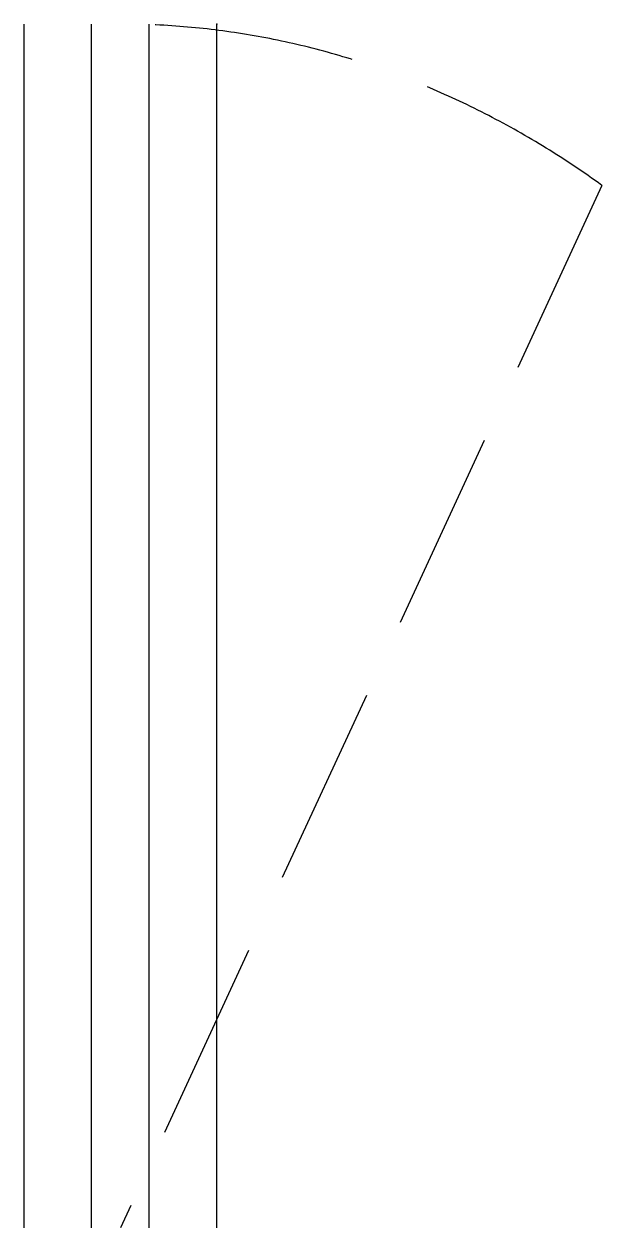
# Model space of a CAD drawing. Extents: x 0 to 720, y 0 to 1500.
import ezdxf

# ---------------------------------------------------------------- set-up
doc = ezdxf.new("R2010")
doc.units = 0
doc.header["$LTSCALE"] = 1000
doc.header["$MEASUREMENT"] = 0
doc.linetypes.add('DASH', pattern=[0.35, 0.25, -0.1])

# ---------------------------------------------------------------- blocks, each defined once
blk = doc.blocks.new('下悬窗')
for p, q in [((0, 0), (0, 1500)), ((84, 0), (84, 1500)), ((156, 0), (156, 1500)), ((240, 0), (240, 1500))]:
    blk.add_line(p, q)
at = {"linetype": 'DASH'}
blk.add_line((720, 1299), (120, 0), dxfattribs=at)
blk.add_ellipse((120, 0), major_axis=(0, 1500), ratio=0.8, start_param=-0.523599, end_param=0, dxfattribs=at)
blk.add_point((240, 1500))

msp = doc.modelspace()

# ---------------------------------------------------------------- block references
msp.add_blockref('下悬窗', (0, 0))

doc.saveas('drawing.dxf')
